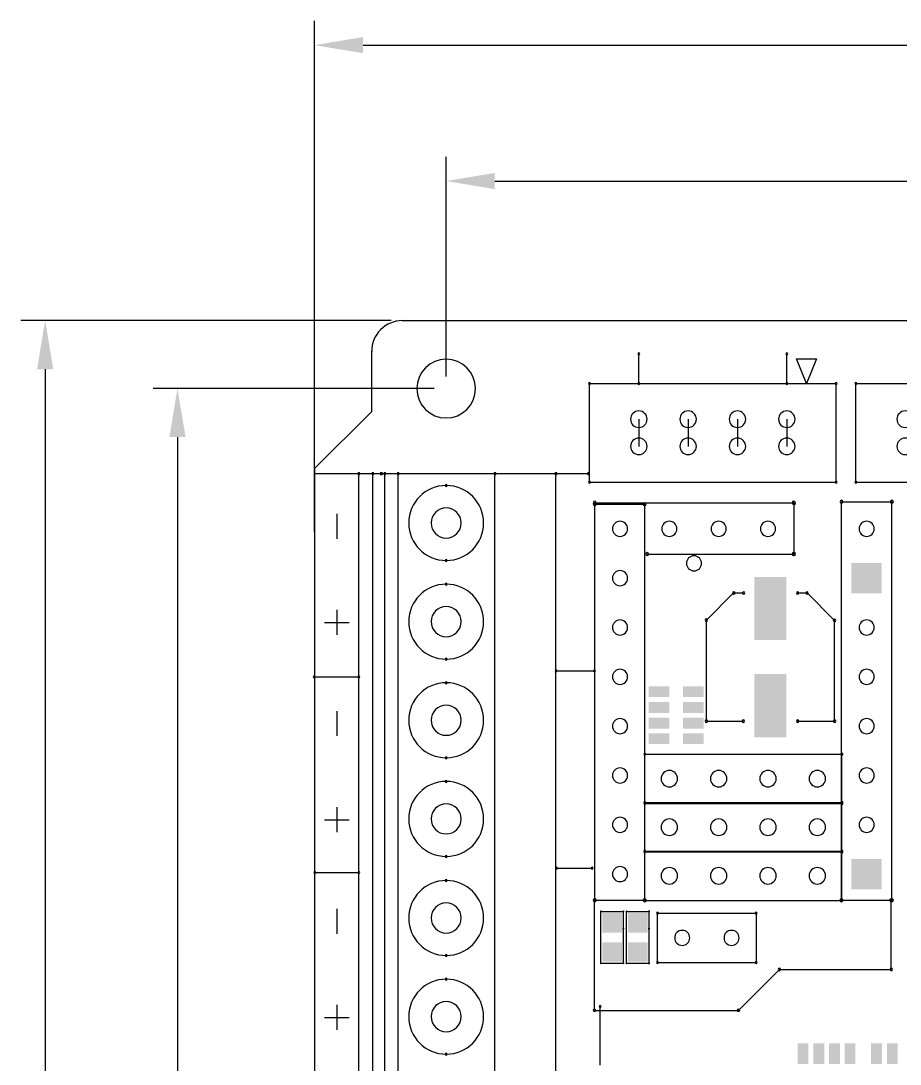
# Model space of a CAD drawing. Header units: millimetres. Extents: x 83 to 218, y 47 to 157.
# Drawn here: x 85.5 to 130.8, y 100.9 to 154.7 of the extents above; entities that cross this region are included whole.
import ezdxf

# ---------------------------------------------------------------- set-up
doc = ezdxf.new("R2010")
doc.units = ezdxf.units.MM
for name, color, linetype in [('KeepOutLayer', 6, 'Continuous'), ('TopOverlay', 2, 'Continuous'), ('TopSolder', 216, 'Continuous')]:
    doc.layers.add(name, color=color, linetype=linetype)

msp = doc.modelspace()

# ---------------------------------------------------------------- linework, layer by layer
for p, q in [((100.647, 128.363), (100.647, 154.655)), ((103.147, 153.405), (215.426, 153.405)), ((107.427, 136.343), (107.427, 147.657)), ((109.927, 146.407), (211.927, 146.407)), ((104.594, 139.218), (85.525, 139.218)), ((86.775, 136.718), (86.775, 54.655)), ((106.802, 135.718), (92.34, 135.718)), ((93.59, 133.218), (93.59, 58.218))]:
    msp.add_line(p, q)
for points in [[(103.147, 153.822), (103.147, 152.989), (100.647, 153.405)], [(109.927, 146.824), (109.927, 145.99), (107.427, 146.407)], [(86.359, 136.718), (87.192, 136.718), (86.775, 139.218)], [(93.174, 133.218), (94.007, 133.218), (93.59, 135.718)]]:
    msp.add_solid(points)
at = {"layer": 'KeepOutLayer'}
for p, q in [((105.156, 139.218), (216.426, 139.218)), ((103.593, 134.547), (103.593, 137.656)), ((100.647, 131.6), (103.593, 134.547)), ((100.647, 131.6), (100.647, 70.26))]:
    msp.add_line(p, q, dxfattribs=at)
msp.add_arc((105.167, 137.645), 1.574, 90.4219, 180.4219, dxfattribs=at)
at = {"layer": 'TopOverlay'}
for p, q in [((117.348, 135.982), (117.348, 137.506)), ((124.968, 135.982), (124.968, 137.506)), ((125.984, 135.982), (125.476, 137.252)), ((125.476, 137.252), (126.492, 137.252)), ((126.492, 137.252), (125.984, 135.982)), ((114.808, 135.982), (127.508, 135.982)), ((114.808, 130.902), (114.808, 135.982)), ((127.508, 130.902), (127.508, 135.982)), ((128.524, 135.982), (141.224, 135.982)), ((128.524, 130.902), (128.524, 135.982)), ((100.632, 131.338), (102.927, 131.338)), ((102.927, 90.677), (102.927, 131.338)), ((102.927, 131.338), (104.074, 131.338)), ((103.651, 90.677), (103.651, 131.338)), ((104.099, 131.338), (104.953, 131.338)), ((104.273, 90.677), (104.273, 131.338)), ((104.953, 131.338), (109.941, 131.338)), ((104.953, 90.677), (104.953, 131.338)), ((109.941, 131.338), (113.077, 131.338)), ((109.941, 90.677), (109.941, 131.338)), ((113.077, 70.364), (113.077, 131.338)), ((113.084, 131.338), (114.757, 131.338)), ((114.808, 130.902), (127.508, 130.902)), ((128.524, 130.902), (141.224, 130.902)), ((115.08, 129.843), (125.321, 129.843)), ((115.08, 129.767), (117.65, 129.767)), ((115.08, 109.371), (115.08, 129.767)), ((117.65, 109.371), (117.65, 129.767)), ((125.346, 127.197), (125.346, 129.818)), ((127.784, 109.371), (127.784, 129.894)), ((127.784, 129.894), (130.38, 129.894)), ((130.38, 109.371), (130.38, 129.894)), ((101.797, 129.275), (101.797, 127.99)), ((117.777, 127.197), (125.321, 127.197)), ((120.827, 123.793), (122.227, 125.193)), ((122.241, 125.193), (122.741, 125.193)), ((125.527, 125.193), (126.013, 125.193)), ((126.013, 125.193), (127.427, 123.779)), ((101.797, 124.322), (101.797, 123.037)), ((101.155, 123.679), (102.44, 123.679)), ((120.827, 118.593), (120.827, 123.793)), ((127.427, 118.593), (127.427, 123.779)), ((113.084, 121.188), (115.062, 121.178)), ((100.636, 120.868), (102.931, 120.868)), ((101.797, 119.115), (101.797, 117.83)), ((120.827, 118.593), (122.727, 118.593)), ((125.527, 118.593), (127.427, 118.593)), ((117.65, 114.36), (117.65, 116.9)), ((117.65, 116.9), (127.81, 116.9)), ((127.81, 114.36), (127.81, 116.9)), ((101.797, 114.162), (101.797, 112.877)), ((117.65, 111.86), (117.65, 114.4)), ((117.65, 114.4), (127.81, 114.4)), ((117.65, 114.36), (127.81, 114.36)), ((127.81, 111.86), (127.81, 114.4)), ((101.155, 113.519), (102.44, 113.519)), ((117.65, 109.36), (117.65, 111.9)), ((117.65, 111.9), (127.81, 111.9)), ((117.65, 111.86), (127.81, 111.86)), ((127.81, 109.36), (127.81, 111.9)), ((100.668, 110.798), (102.931, 110.798)), ((113.106, 111.018), (114.939, 111.018)), ((115.062, 103.699), (115.062, 109.371)), ((115.08, 109.371), (117.65, 109.371)), ((117.65, 109.36), (127.81, 109.36)), ((127.78, 109.371), (130.35, 109.371)), ((130.35, 105.807), (130.35, 109.371)), ((101.797, 108.934), (101.797, 107.648)), ((115.392, 106.125), (115.392, 108.792)), ((115.392, 108.792), (116.551, 108.792)), ((116.551, 107.908), (116.551, 108.792)), ((116.713, 108.792), (117.872, 108.792)), ((116.713, 106.125), (116.713, 108.792)), ((117.872, 107.908), (117.872, 108.792)), ((118.313, 108.702), (123.393, 108.702)), ((118.313, 106.162), (118.313, 108.702)), ((123.393, 108.702), (123.393, 106.162)), ((116.551, 106.125), (116.551, 107.903)), ((117.872, 106.125), (117.872, 107.903)), ((115.392, 106.125), (116.551, 106.125)), ((116.713, 106.125), (117.872, 106.125)), ((118.313, 106.162), (123.393, 106.162)), ((122.478, 103.699), (124.587, 105.807)), ((124.587, 105.807), (130.35, 105.807)), ((101.797, 103.981), (101.797, 102.695)), ((115.062, 103.699), (122.478, 103.699)), ((115.354, 100.869), (115.354, 103.902)), ((101.155, 103.338), (102.44, 103.338))]:
    msp.add_line(p, q, dxfattribs=at)
for centre, radius, start, end in [((117.348, 137.506), 0.05, 0, 180), ((124.968, 137.506), 0.05, 0, 180), ((117.348, 137.506), 0.05, 180, 0), ((124.968, 137.506), 0.05, 180, 0), ((114.808, 135.982), 0.05, 0, 180), ((114.808, 135.982), 0.05, 0, 180), ((114.808, 135.982), 0.05, 180, 0), ((114.808, 135.982), 0.05, 180, 0), ((117.348, 135.982), 0.05, 0, 180), ((117.348, 135.982), 0.05, 180, 0), ((124.968, 135.982), 0.05, 0, 180), ((124.968, 135.982), 0.05, 180, 0), ((127.508, 135.982), 0.05, 0, 180), ((127.508, 135.982), 0.05, 0, 180), ((127.508, 135.982), 0.05, 180, 0), ((127.508, 135.982), 0.05, 180, 0), ((128.524, 135.982), 0.05, 0, 180), ((128.524, 135.982), 0.05, 0, 180), ((128.524, 135.982), 0.05, 180, 0), ((128.524, 135.982), 0.05, 180, 0), ((102.927, 131.338), 0.0508, 90, 270), ((102.927, 131.338), 0.0508, 90, 270), ((102.927, 131.338), 0.05, 0, 180), ((102.927, 131.338), 0.05, 180, 0), ((102.927, 131.338), 0.0508, 270, 90), ((102.927, 131.338), 0.0508, 270, 90), ((103.651, 131.338), 0.0508, 90, 270), ((103.651, 131.338), 0.0508, 270, 90), ((104.074, 131.338), 0.0508, 90, 270), ((104.099, 131.338), 0.0508, 90, 270), ((104.074, 131.338), 0.0508, 270, 90), ((104.099, 131.338), 0.0508, 270, 90), ((104.273, 131.338), 0.0508, 90, 270), ((104.273, 131.338), 0.0508, 270, 90), ((104.953, 131.338), 0.0508, 90, 270), ((104.953, 131.338), 0.0508, 90, 270), ((104.953, 131.338), 0.0508, 90, 270), ((104.953, 131.338), 0.0508, 270, 90), ((104.953, 131.338), 0.0508, 270, 90), ((104.953, 131.338), 0.0508, 270, 90), ((109.941, 131.338), 0.0508, 90, 270), ((109.941, 131.338), 0.0508, 90, 270), ((109.941, 131.338), 0.0508, 90, 270), ((109.941, 131.338), 0.0508, 270, 90), ((109.941, 131.338), 0.0508, 270, 90), ((109.941, 131.338), 0.0508, 270, 90), ((113.077, 131.338), 0.0508, 90, 270), ((113.077, 131.338), 0.0508, 90, 270), ((113.084, 131.338), 0.05, 0, 180), ((113.084, 131.338), 0.05, 180, 0), ((113.077, 131.338), 0.0508, 270, 90), ((113.077, 131.338), 0.0508, 270, 90), ((114.757, 131.338), 0.05, 0, 180), ((114.757, 131.338), 0.05, 180, 0), ((107.427, 128.798), 1.93, 90, 270), ((107.427, 130.728), 0.0508, 90, 270), ((107.427, 130.728), 0.0508, 270, 90), ((107.427, 128.798), 1.93, 270, 90), ((114.808, 130.902), 0.05, 0, 180), ((114.808, 130.902), 0.05, 0, 180), ((114.808, 130.902), 0.05, 180, 0), ((114.808, 130.902), 0.05, 180, 0), ((127.508, 130.902), 0.05, 0, 180), ((127.508, 130.902), 0.05, 0, 180), ((127.508, 130.902), 0.05, 180, 0), ((127.508, 130.902), 0.05, 180, 0), ((128.524, 130.902), 0.05, 0, 180), ((128.524, 130.902), 0.05, 0, 180), ((128.524, 130.902), 0.05, 180, 0), ((128.524, 130.902), 0.05, 180, 0), ((115.08, 129.843), 0.075, 90, 270), ((115.08, 129.767), 0.075, 90, 270), ((115.08, 129.767), 0.075, 90, 270), ((115.08, 129.843), 0.075, 270, 90), ((115.08, 129.767), 0.075, 270, 90), ((115.08, 129.767), 0.075, 270, 90), ((117.65, 129.767), 0.075, 90, 270), ((117.65, 129.767), 0.075, 90, 270), ((117.65, 129.767), 0.075, 270, 90), ((117.65, 129.767), 0.075, 270, 90), ((125.321, 129.843), 0.075, 90, 270), ((125.346, 129.818), 0.075, 90, 270), ((125.321, 129.843), 0.075, 270, 90), ((125.346, 129.818), 0.075, 270, 90), ((127.784, 129.894), 0.075, 90, 270), ((127.784, 129.894), 0.075, 90, 270), ((127.784, 129.894), 0.075, 270, 90), ((127.784, 129.894), 0.075, 270, 90), ((130.38, 129.894), 0.075, 90, 270), ((130.38, 129.894), 0.075, 90, 270), ((130.38, 129.894), 0.075, 270, 90), ((130.38, 129.894), 0.075, 270, 90), ((107.427, 126.868), 0.0508, 90, 270), ((107.427, 126.868), 0.0508, 270, 90), ((117.777, 127.197), 0.075, 90, 270), ((117.777, 127.197), 0.075, 270, 90), ((125.321, 127.197), 0.075, 90, 270), ((125.346, 127.197), 0.075, 90, 270), ((125.321, 127.197), 0.075, 270, 90), ((125.346, 127.197), 0.075, 270, 90), ((107.427, 123.718), 1.93, 90, 270), ((107.427, 125.648), 0.0508, 90, 270), ((107.427, 125.648), 0.0508, 270, 90), ((107.427, 123.718), 1.93, 270, 90), ((122.227, 125.193), 0.0635, 90, 270), ((122.241, 125.193), 0.0635, 90, 270), ((122.227, 125.193), 0.0635, 270, 90), ((122.241, 125.193), 0.0635, 270, 90), ((122.741, 125.193), 0.0635, 90, 270), ((122.741, 125.193), 0.0635, 270, 90), ((125.527, 125.193), 0.0635, 90, 270), ((125.527, 125.193), 0.0635, 270, 90), ((126.013, 125.193), 0.0635, 90, 270), ((126.013, 125.193), 0.0635, 90, 270), ((126.013, 125.193), 0.0635, 270, 90), ((126.013, 125.193), 0.0635, 270, 90), ((120.827, 123.793), 0.0635, 90, 270), ((120.827, 123.793), 0.0635, 90, 270), ((120.827, 123.793), 0.0635, 270, 90), ((120.827, 123.793), 0.0635, 270, 90), ((127.427, 123.779), 0.0635, 90, 270), ((127.427, 123.779), 0.0635, 90, 270), ((127.427, 123.779), 0.0635, 270, 90), ((127.427, 123.779), 0.0635, 270, 90), ((107.427, 121.788), 0.0508, 90, 270), ((107.427, 121.788), 0.0508, 270, 90), ((100.636, 120.868), 0.05, 0, 180), ((102.931, 120.868), 0.05, 0, 180), ((113.084, 121.188), 0.05, 0, 180), ((113.084, 121.188), 0.05, 180, 0), ((115.062, 121.178), 0.05, 0, 180), ((115.062, 121.178), 0.05, 180, 0), ((100.636, 120.868), 0.05, 180, 0), ((102.931, 120.868), 0.05, 180, 0), ((107.427, 118.638), 1.93, 90, 270), ((107.427, 120.568), 0.0508, 90, 270), ((107.427, 120.568), 0.0508, 270, 90), ((107.427, 118.638), 1.93, 270, 90), ((120.827, 118.593), 0.0635, 90, 270), ((120.827, 118.593), 0.0635, 90, 270), ((120.827, 118.593), 0.0635, 270, 90), ((120.827, 118.593), 0.0635, 270, 90), ((122.727, 118.593), 0.0635, 90, 270), ((122.727, 118.593), 0.0635, 270, 90), ((125.527, 118.593), 0.0635, 90, 270), ((125.527, 118.593), 0.0635, 270, 90), ((127.427, 118.593), 0.0635, 90, 270), ((127.427, 118.593), 0.0635, 90, 270), ((127.427, 118.593), 0.0635, 270, 90), ((127.427, 118.593), 0.0635, 270, 90), ((107.427, 116.708), 0.0508, 90, 270), ((107.427, 116.708), 0.0508, 270, 90), ((117.65, 116.9), 0.05, 0, 180), ((117.65, 116.9), 0.05, 0, 180), ((117.65, 116.9), 0.05, 180, 0), ((117.65, 116.9), 0.05, 180, 0), ((127.81, 116.9), 0.05, 0, 180), ((127.81, 116.9), 0.05, 0, 180), ((127.81, 116.9), 0.05, 180, 0), ((127.81, 116.9), 0.05, 180, 0), ((107.427, 115.488), 0.0508, 90, 270), ((107.427, 115.488), 0.0508, 270, 90), ((107.427, 113.558), 1.93, 90, 270), ((107.427, 113.558), 1.93, 270, 90), ((117.65, 114.4), 0.05, 0, 180), ((117.65, 114.4), 0.05, 0, 180), ((127.81, 114.4), 0.05, 0, 180), ((127.81, 114.4), 0.05, 0, 180), ((117.65, 114.36), 0.05, 0, 180), ((117.65, 114.36), 0.05, 0, 180), ((117.65, 114.4), 0.05, 180, 0), ((117.65, 114.4), 0.05, 180, 0), ((117.65, 114.36), 0.05, 180, 0), ((117.65, 114.36), 0.05, 180, 0), ((127.81, 114.36), 0.05, 0, 180), ((127.81, 114.36), 0.05, 0, 180), ((127.81, 114.4), 0.05, 180, 0), ((127.81, 114.4), 0.05, 180, 0), ((127.81, 114.36), 0.05, 180, 0), ((127.81, 114.36), 0.05, 180, 0), ((117.65, 111.9), 0.05, 0, 180), ((117.65, 111.9), 0.05, 0, 180), ((117.65, 111.86), 0.05, 0, 180), ((117.65, 111.86), 0.05, 0, 180), ((117.65, 111.9), 0.05, 180, 0), ((117.65, 111.9), 0.05, 180, 0), ((117.65, 111.86), 0.05, 180, 0), ((117.65, 111.86), 0.05, 180, 0), ((127.81, 111.9), 0.05, 0, 180), ((127.81, 111.9), 0.05, 0, 180), ((127.81, 111.86), 0.05, 0, 180), ((127.81, 111.86), 0.05, 0, 180), ((127.81, 111.9), 0.05, 180, 0), ((127.81, 111.9), 0.05, 180, 0), ((127.81, 111.86), 0.05, 180, 0), ((127.81, 111.86), 0.05, 180, 0), ((107.427, 111.628), 0.0508, 90, 270), ((107.427, 111.628), 0.0508, 270, 90), ((100.668, 110.798), 0.05, 0, 180), ((100.668, 110.798), 0.05, 180, 0), ((102.931, 110.798), 0.05, 0, 180), ((102.931, 110.798), 0.05, 180, 0), ((113.106, 111.018), 0.05, 0, 180), ((113.106, 111.018), 0.05, 180, 0), ((114.939, 111.018), 0.05, 0, 180), ((114.939, 111.018), 0.05, 180, 0), ((107.427, 108.457), 1.93, 90, 270), ((107.427, 110.387), 0.0508, 90, 270), ((107.427, 110.387), 0.0508, 270, 90), ((107.427, 108.457), 1.93, 270, 90), ((115.062, 109.371), 0.0635, 0, 180), ((115.062, 109.371), 0.0635, 180, 0), ((115.08, 109.371), 0.075, 90, 270), ((115.08, 109.371), 0.075, 90, 270), ((115.08, 109.371), 0.075, 270, 90), ((115.08, 109.371), 0.075, 270, 90), ((117.65, 109.371), 0.075, 90, 270), ((117.65, 109.371), 0.075, 90, 270), ((117.65, 109.36), 0.05, 0, 180), ((117.65, 109.36), 0.05, 0, 180), ((117.65, 109.36), 0.05, 180, 0), ((117.65, 109.36), 0.05, 180, 0), ((117.65, 109.371), 0.075, 270, 90), ((117.65, 109.371), 0.075, 270, 90), ((127.78, 109.371), 0.075, 90, 270), ((127.784, 109.371), 0.075, 90, 270), ((127.81, 109.36), 0.05, 0, 180), ((127.81, 109.36), 0.05, 0, 180), ((127.81, 109.36), 0.05, 180, 0), ((127.81, 109.36), 0.05, 180, 0), ((127.78, 109.371), 0.075, 270, 90), ((127.784, 109.371), 0.075, 270, 90), ((130.35, 109.371), 0.075, 90, 270), ((130.35, 109.371), 0.0635, 0, 180), ((130.35, 109.371), 0.0635, 180, 0), ((130.38, 109.371), 0.075, 90, 270), ((130.35, 109.371), 0.075, 270, 90), ((130.38, 109.371), 0.075, 270, 90), ((115.392, 108.792), 0.025, 90, 270), ((115.392, 108.792), 0.025, 90, 270), ((115.392, 108.792), 0.025, 270, 90), ((115.392, 108.792), 0.025, 270, 90), ((116.551, 108.792), 0.025, 90, 270), ((116.551, 108.792), 0.025, 90, 270), ((116.551, 108.792), 0.025, 270, 90), ((116.551, 108.792), 0.025, 270, 90), ((116.713, 108.792), 0.025, 90, 270), ((116.713, 108.792), 0.025, 90, 270), ((116.713, 108.792), 0.025, 270, 90), ((116.713, 108.792), 0.025, 270, 90), ((117.872, 108.792), 0.025, 90, 270), ((117.872, 108.792), 0.025, 90, 270), ((117.872, 108.792), 0.025, 270, 90), ((117.872, 108.792), 0.025, 270, 90), ((118.313, 108.702), 0.05, 0, 180), ((118.313, 108.702), 0.05, 0, 180), ((118.313, 108.702), 0.05, 180, 0), ((118.313, 108.702), 0.05, 180, 0), ((123.393, 108.702), 0.05, 0, 180), ((123.393, 108.702), 0.05, 0, 180), ((123.393, 108.702), 0.05, 180, 0), ((123.393, 108.702), 0.05, 180, 0), ((116.551, 107.908), 0.025, 90, 270), ((116.551, 107.903), 0.025, 90, 270), ((116.551, 107.908), 0.025, 270, 90), ((116.551, 107.903), 0.025, 270, 90), ((117.872, 107.908), 0.025, 90, 270), ((117.872, 107.903), 0.025, 90, 270), ((117.872, 107.908), 0.025, 270, 90), ((117.872, 107.903), 0.025, 270, 90), ((107.427, 106.527), 0.0508, 90, 270), ((107.427, 106.527), 0.0508, 270, 90), ((115.392, 106.125), 0.025, 90, 270), ((115.392, 106.125), 0.025, 90, 270), ((115.392, 106.125), 0.025, 270, 90), ((115.392, 106.125), 0.025, 270, 90), ((116.551, 106.125), 0.025, 90, 270), ((116.551, 106.125), 0.025, 90, 270), ((116.551, 106.125), 0.025, 270, 90), ((116.551, 106.125), 0.025, 270, 90), ((116.713, 106.125), 0.025, 90, 270), ((116.713, 106.125), 0.025, 90, 270), ((116.713, 106.125), 0.025, 270, 90), ((116.713, 106.125), 0.025, 270, 90), ((117.872, 106.125), 0.025, 90, 270), ((117.872, 106.125), 0.025, 90, 270), ((117.872, 106.125), 0.025, 270, 90), ((117.872, 106.125), 0.025, 270, 90), ((118.313, 106.162), 0.05, 0, 180), ((118.313, 106.162), 0.05, 0, 180), ((118.313, 106.162), 0.05, 180, 0), ((118.313, 106.162), 0.05, 180, 0), ((123.393, 106.162), 0.05, 0, 180), ((123.393, 106.162), 0.05, 0, 180), ((123.393, 106.162), 0.05, 180, 0), ((123.393, 106.162), 0.05, 180, 0), ((124.587, 105.807), 0.0635, 0, 180), ((124.587, 105.807), 0.0635, 0, 180), ((130.35, 105.807), 0.0635, 0, 180), ((130.35, 105.807), 0.0635, 0, 180), ((107.427, 103.377), 1.93, 90, 270), ((107.427, 105.307), 0.0508, 90, 270), ((107.427, 105.307), 0.0508, 270, 90), ((107.427, 103.377), 1.93, 270, 90), ((124.587, 105.807), 0.0635, 180, 0), ((124.587, 105.807), 0.0635, 180, 0), ((130.35, 105.807), 0.0635, 180, 0), ((130.35, 105.807), 0.0635, 180, 0), ((115.062, 103.699), 0.0635, 0, 180), ((115.062, 103.699), 0.0635, 0, 180), ((115.062, 103.699), 0.0635, 180, 0), ((115.062, 103.699), 0.0635, 180, 0), ((115.354, 103.902), 0.05, 0, 180), ((115.354, 103.902), 0.05, 180, 0), ((122.478, 103.699), 0.0635, 0, 180), ((122.478, 103.699), 0.0635, 0, 180), ((122.478, 103.699), 0.0635, 180, 0), ((122.478, 103.699), 0.0635, 180, 0), ((107.427, 101.447), 0.0508, 90, 270), ((107.427, 101.447), 0.0508, 270, 90)]:
    msp.add_arc(centre, radius, start, end, dxfattribs=at)
at = {"layer": 'TopSolder'}
for p, q in [((117.348, 134.141), (117.348, 132.744)), ((119.888, 134.141), (119.888, 132.744)), ((122.428, 134.141), (122.428, 132.744)), ((124.968, 134.141), (124.968, 132.744))]:
    msp.add_line(p, q, dxfattribs=at)
for centre, radius, start, end in [((107.427, 135.718), 1.513, 0, 180), ((107.427, 135.718), 1.513, 180, 0), ((117.348, 134.141), 0.425, 0, 180), ((119.888, 134.141), 0.425, 0, 180), ((122.428, 134.141), 0.425, 0, 180), ((124.968, 134.141), 0.425, 0, 180), ((131.064, 134.141), 0.425, 0, 180), ((117.348, 134.141), 0.425, 180, 0), ((119.888, 134.141), 0.425, 180, 0), ((122.428, 134.141), 0.425, 180, 0), ((124.968, 134.141), 0.425, 180, 0), ((131.064, 134.141), 0.425, 180, 0), ((117.348, 132.744), 0.425, 0, 180), ((117.348, 132.744), 0.425, 180, 0), ((119.888, 132.744), 0.425, 0, 180), ((119.888, 132.744), 0.425, 180, 0), ((122.428, 132.744), 0.425, 0, 180), ((122.428, 132.744), 0.425, 180, 0), ((124.968, 132.744), 0.425, 0, 180), ((124.968, 132.744), 0.425, 180, 0), ((131.064, 132.744), 0.425, 0, 180), ((131.064, 132.744), 0.425, 180, 0), ((107.427, 128.798), 0.775, 90, 270), ((107.427, 128.798), 0.775, 270, 90), ((116.38, 128.497), 0.39, 90, 270), ((116.38, 128.497), 0.39, 270, 90), ((118.92, 128.497), 0.39, 90, 270), ((118.92, 128.497), 0.39, 270, 90), ((121.46, 128.497), 0.39, 90, 270), ((121.46, 128.497), 0.39, 270, 90), ((124, 128.497), 0.39, 90, 270), ((124, 128.497), 0.39, 270, 90), ((129.08, 128.497), 0.39, 90, 270), ((129.08, 128.497), 0.39, 270, 90), ((120.19, 126.719), 0.39, 90, 270), ((120.19, 126.719), 0.39, 270, 90), ((116.38, 125.957), 0.39, 90, 270), ((116.38, 125.957), 0.39, 270, 90), ((107.427, 123.718), 0.775, 90, 270), ((107.427, 123.718), 0.775, 270, 90), ((116.38, 123.417), 0.39, 90, 270), ((116.38, 123.417), 0.39, 270, 90), ((129.08, 123.417), 0.39, 90, 270), ((129.08, 123.417), 0.39, 270, 90), ((116.38, 120.877), 0.39, 90, 270), ((116.38, 120.877), 0.39, 270, 90), ((129.08, 120.877), 0.39, 90, 270), ((129.08, 120.877), 0.39, 270, 90), ((107.427, 118.638), 0.775, 90, 270), ((107.427, 118.638), 0.775, 270, 90), ((116.38, 118.337), 0.39, 90, 270), ((116.38, 118.337), 0.39, 270, 90), ((129.08, 118.337), 0.39, 90, 270), ((129.08, 118.337), 0.39, 270, 90), ((116.38, 115.797), 0.39, 90, 270), ((116.38, 115.797), 0.39, 270, 90), ((118.92, 115.63), 0.425, 0, 180), ((121.46, 115.63), 0.425, 0, 180), ((124, 115.63), 0.425, 0, 180), ((126.54, 115.63), 0.425, 0, 180), ((129.08, 115.797), 0.39, 90, 270), ((129.08, 115.797), 0.39, 270, 90), ((118.92, 115.63), 0.425, 180, 0), ((121.46, 115.63), 0.425, 180, 0), ((124, 115.63), 0.425, 180, 0), ((126.54, 115.63), 0.425, 180, 0), ((107.427, 113.558), 0.775, 90, 270), ((107.427, 113.558), 0.775, 270, 90), ((116.38, 113.257), 0.39, 90, 270), ((116.38, 113.257), 0.39, 270, 90), ((118.92, 113.13), 0.425, 0, 180), ((121.46, 113.13), 0.425, 0, 180), ((124, 113.13), 0.425, 0, 180), ((126.54, 113.13), 0.425, 0, 180), ((129.08, 113.257), 0.39, 90, 270), ((129.08, 113.257), 0.39, 270, 90), ((118.92, 113.13), 0.425, 180, 0), ((121.46, 113.13), 0.425, 180, 0), ((124, 113.13), 0.425, 180, 0), ((126.54, 113.13), 0.425, 180, 0), ((116.38, 110.717), 0.39, 90, 270), ((116.38, 110.717), 0.39, 270, 90), ((118.92, 110.63), 0.425, 0, 180), ((121.46, 110.63), 0.425, 0, 180), ((124, 110.63), 0.425, 0, 180), ((126.54, 110.63), 0.425, 0, 180), ((118.92, 110.63), 0.425, 180, 0), ((121.46, 110.63), 0.425, 180, 0), ((124, 110.63), 0.425, 180, 0), ((126.54, 110.63), 0.425, 180, 0), ((107.427, 108.457), 0.775, 90, 270), ((107.427, 108.457), 0.775, 270, 90), ((119.583, 107.432), 0.388, 0, 180), ((122.123, 107.432), 0.388, 0, 180), ((119.583, 107.432), 0.388, 180, 0), ((122.123, 107.432), 0.388, 180, 0), ((107.427, 103.377), 0.775, 90, 270), ((107.427, 103.377), 0.775, 270, 90)]:
    msp.add_arc(centre, radius, start, end, dxfattribs=at)
for points in [[(128.3, 125.177), (129.86, 125.177), (128.3, 126.737), (129.86, 126.737)], [(123.301, 126.019), (123.301, 122.768), (124.952, 126.019), (124.952, 122.768)], [(124.952, 117.768), (124.952, 121.019), (123.301, 117.768), (123.301, 121.019)], [(118.922, 119.828), (118.922, 120.386), (117.856, 119.828), (117.856, 120.386)], [(120.686, 119.828), (120.686, 120.386), (119.62, 119.828), (119.62, 120.386)], [(118.922, 119.015), (118.922, 119.574), (117.856, 119.015), (117.856, 119.574)], [(120.686, 119.015), (120.686, 119.574), (119.62, 119.015), (119.62, 119.574)], [(118.922, 118.208), (118.922, 118.767), (117.856, 118.208), (117.856, 118.767)], [(120.686, 118.208), (120.686, 118.767), (119.62, 118.208), (119.62, 118.767)], [(118.922, 117.408), (118.922, 117.967), (117.856, 117.408), (117.856, 117.967)], [(120.686, 117.408), (120.686, 117.967), (119.62, 117.408), (119.62, 117.967)], [(128.3, 109.937), (129.86, 109.937), (128.3, 111.497), (129.86, 111.497)], [(115.476, 108.708), (115.476, 107.708), (116.476, 108.708), (116.476, 107.708)], [(116.797, 108.708), (116.797, 107.708), (117.797, 108.708), (117.797, 107.708)], [(115.476, 107.208), (115.476, 106.208), (116.476, 107.208), (116.476, 106.208)], [(116.797, 107.208), (116.797, 106.208), (117.797, 107.208), (117.797, 106.208)], [(126.085, 102.008), (125.526, 102.008), (126.085, 100.941), (125.526, 100.941)], [(126.898, 102.008), (126.339, 102.008), (126.898, 100.941), (126.339, 100.941)], [(127.704, 102.008), (127.146, 102.008), (127.704, 100.941), (127.146, 100.941)], [(128.504, 102.008), (127.946, 102.008), (128.504, 100.941), (127.946, 100.941)], [(129.87, 102.008), (129.311, 102.008), (129.87, 100.941), (129.311, 100.941)], [(130.683, 102.008), (130.124, 102.008), (130.683, 100.941), (130.124, 100.941)]]:
    msp.add_solid(points, dxfattribs=at)

doc.saveas('drawing.dxf')
